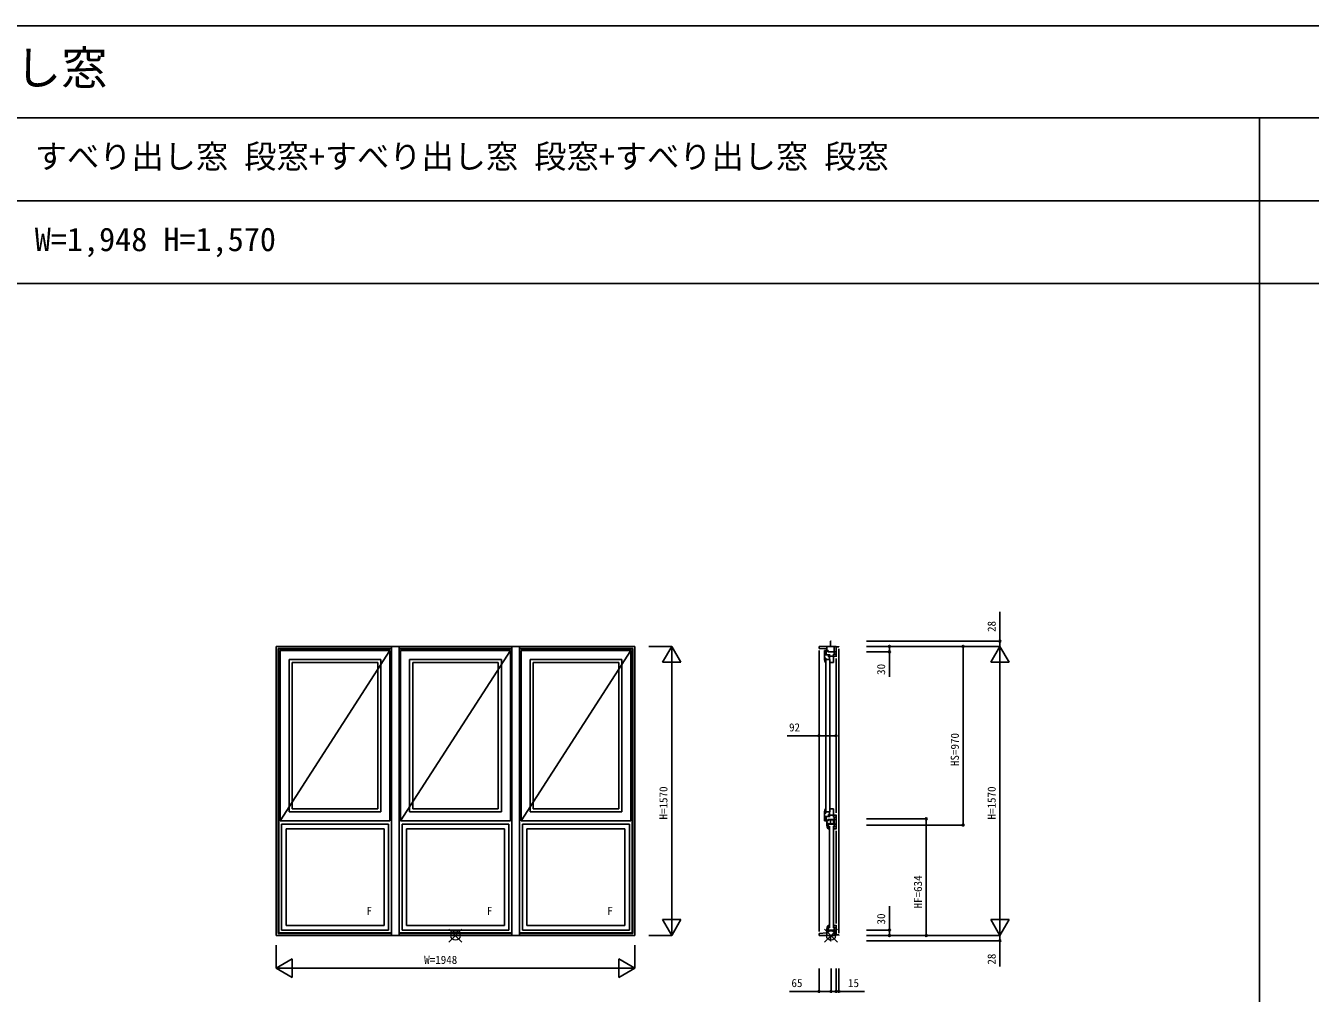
# Model space of a CAD drawing. Units: millimetres, scale not verified. Extents: x -13750 to 13750, y -10000 to 10000.
# Drawn here: x -6949 to 25, y 4747 to 10000 of the extents above; entities that cross this region are included whole.
import ezdxf
from ezdxf.enums import TextEntityAlignment as Align

# ---------------------------------------------------------------- set-up
doc = ezdxf.new("R2010")
doc.units = ezdxf.units.MM
doc.header["$LTSCALE"] = 50
for name, color, linetype in [('0-0_0', 7, 'Continuous'), ('0-1_YKK_A1', 4, 'Continuous'), ('0-3_YKK_C1', 4, 'Continuous'), ('0-4_YKK_F1', 7, 'Continuous'), ('0-6_YKK_N1', 2, 'Continuous')]:
    doc.layers.add(name, color=color, linetype=linetype)
doc.layers.add('0-5_YKK_IN', color=1, linetype='Continuous', lineweight=18)
doc.styles.add('ＭＳ ゴシック', font='')
doc.styles.get('ＭＳ ゴシック').set_extended_font_data('MS Gothic')

msp = doc.modelspace()

# ---------------------------------------------------------------- linework, layer by layer
at = {"layer": '0-1_YKK_A1'}
for p, q in [((-5590, 6630.55), (-3642, 6630.55)), ((-5590, 6630.55), (-5590, 5060.55)), ((-4964, 5060.55), (-4964, 6630.55)), ((-4922, 6630.55), (-4922, 5060.55)), ((-4310, 6630.55), (-4310, 5060.55)), ((-4268, 5060.55), (-4268, 6630.55)), ((-3642, 6630.55), (-3642, 5060.55)), ((-5578, 6618.55), (-4964, 6618.55)), ((-5578, 6618.55), (-5578, 5072.55)), ((-5575.8, 6616.35), (-4964, 6616.35)), ((-5575.8, 5074.75), (-5575.8, 6616.35)), ((-5568, 6608.55), (-5568, 5682.55)), ((-4972, 6608.55), (-5568, 6608.55)), ((-5568, 5682.55), (-4972, 6608.55)), ((-5519, 6559.55), (-5519, 5731.55)), ((-5021, 6559.55), (-5519, 6559.55)), ((-5021, 5731.55), (-5021, 6559.55)), ((-4972, 5682.55), (-4972, 6608.55)), ((-4922, 6618.55), (-4310, 6618.55)), ((-4922, 6616.35), (-4310, 6616.35)), ((-4318, 6608.55), (-4914, 6608.55)), ((-4914, 5682.55), (-4914, 6608.55)), ((-4914, 5682.55), (-4318, 6608.55)), ((-4367, 6559.55), (-4865, 6559.55)), ((-4865, 5731.55), (-4865, 6559.55)), ((-4367, 5731.55), (-4367, 6559.55)), ((-4318, 5682.55), (-4318, 6608.55)), ((-4268, 6618.55), (-3654, 6618.55)), ((-4268, 6616.35), (-3656.2, 6616.35)), ((-4260, 5682.55), (-4260, 6608.55)), ((-4260, 6608.55), (-3664, 6608.55)), ((-4260, 5682.55), (-3664, 6608.55)), ((-4211, 5731.55), (-4211, 6559.55)), ((-4211, 6559.55), (-3713, 6559.55)), ((-3713, 6559.55), (-3713, 5731.55)), ((-3664, 6608.55), (-3664, 5682.55)), ((-3656.2, 5074.75), (-3656.2, 6616.35)), ((-3654, 6618.55), (-3654, 5072.55)), ((-5502, 6542.55), (-5502, 5748.55)), ((-5502, 6542.55), (-5038, 6542.55)), ((-5038, 5748.55), (-5038, 6542.55)), ((-4848, 6542.55), (-4384, 6542.55)), ((-4848, 5748.55), (-4848, 6542.55)), ((-4384, 5748.55), (-4384, 6542.55)), ((-4194, 5748.55), (-4194, 6542.55)), ((-3730, 6542.55), (-4194, 6542.55)), ((-3730, 6542.55), (-3730, 5748.55)), ((-5021, 5731.55), (-5519, 5731.55)), ((-5038, 5748.55), (-5502, 5748.55)), ((-4367, 5731.55), (-4865, 5731.55)), ((-4384, 5748.55), (-4848, 5748.55)), ((-4211, 5731.55), (-3713, 5731.55)), ((-4194, 5748.55), (-3730, 5748.55)), ((-4972, 5682.55), (-5568, 5682.55)), ((-5560, 5664.55), (-5560, 5090.55)), ((-4980, 5664.55), (-5560, 5664.55)), ((-4980, 5664.55), (-4980, 5090.55)), ((-4318, 5682.55), (-4914, 5682.55)), ((-4326, 5664.55), (-4906, 5664.55)), ((-4906, 5664.55), (-4906, 5090.55)), ((-4326, 5664.55), (-4326, 5090.55)), ((-4260, 5682.55), (-3664, 5682.55)), ((-4252, 5664.55), (-3672, 5664.55)), ((-4252, 5664.55), (-4252, 5090.55)), ((-3672, 5664.55), (-3672, 5090.55)), ((-5536, 5640.55), (-5536, 5114.55)), ((-5004, 5640.55), (-5536, 5640.55)), ((-5004, 5640.55), (-5004, 5114.55)), ((-4350, 5640.55), (-4882, 5640.55)), ((-4882, 5640.55), (-4882, 5114.55)), ((-4350, 5640.55), (-4350, 5114.55)), ((-4228, 5640.55), (-3696, 5640.55)), ((-4228, 5640.55), (-4228, 5114.55)), ((-3696, 5640.55), (-3696, 5114.55)), ((-5536, 5114.55), (-5004, 5114.55)), ((-4882, 5114.55), (-4350, 5114.55)), ((-3696, 5114.55), (-4228, 5114.55)), ((-5590, 5060.55), (-3642, 5060.55)), ((-5578, 5072.55), (-4964, 5072.55)), ((-5575.8, 5074.75), (-4964, 5074.75)), ((-5560, 5090.55), (-4980, 5090.55)), ((-4922, 5074.75), (-4310, 5074.75)), ((-4922, 5072.55), (-4310, 5072.55)), ((-4906, 5090.55), (-4326, 5090.55)), ((-4268, 5074.75), (-3656.2, 5074.75)), ((-4268, 5072.55), (-3654, 5072.55)), ((-3672, 5090.55), (-4252, 5090.55))]:
    msp.add_line(p, q, dxfattribs=at)
at = {"layer": '0-3_YKK_C1'}
for p, q in [((-2550, 6630.55), (-2642, 6630.55)), ((-2642, 6630.55), (-2642, 6618.55)), ((-2600, 6600.55), (-2600, 6630.55)), ((-2579.5, 6658.55), (-2579.5, 6630.55)), ((-2577, 6658.55), (-2579.5, 6658.55)), ((-2560, 6584.35), (-2560, 6630.55)), ((-2550, 6574.55), (-2550, 6630.55)), ((-2535, 6627.55), (-2550, 6627.55)), ((-2535, 6630.55), (-2535, 6627.55)), ((-2642, 6618.55), (-2600, 6616.35)), ((-2642, 6608.55), (-2642, 5082.55)), ((-2602.13, 6608.55), (-2612, 6608.55)), ((-2581, 6584.55), (-2612, 6584.55)), ((-2612, 6566.35), (-2604.8, 6566.35)), ((-2611.8, 6559.55), (-2611.8, 6558.55)), ((-2611.8, 6558.85), (-2607.15, 6558.85)), ((-2607.5, 6562.05), (-2605.7, 6564.35)), ((-2607.5, 6559.35), (-2607.5, 6562.05)), ((-2606.8, 6558.35), (-2607.5, 6559.35)), ((-2605.7, 6564.35), (-2605.3, 6564.55)), ((-2605.3, 6564.55), (-2604.8, 6565.05)), ((-2604.8, 6565.05), (-2604.8, 6566.05)), ((-2603, 6608.55), (-2603, 6584.55)), ((-2602, 6608.63), (-2602.13, 6608.55)), ((-2599.1, 6605.21), (-2602, 6608.63)), ((-2592.8, 6607.35), (-2600, 6607.35)), ((-2594, 6600.55), (-2592.8, 6607.35)), ((-2550, 6600.55), (-2594, 6600.55)), ((-2590.6, 6584.55), (-2590.6, 6573.55)), ((-2590.6, 6573.55), (-2585.8, 6573.55)), ((-2585.8, 6584.55), (-2585.8, 6559.55)), ((-2585.8, 6577.85), (-2564, 6577.85)), ((-2583, 6559.55), (-2583, 6542.55)), ((-2568, 6584.55), (-2564, 6584.55)), ((-2564, 6584.55), (-2564, 6542.55)), ((-2560, 6587.95), (-2550, 6587.95)), ((-2560, 6580.85), (-2560, 6576.55)), ((-2560, 6576.55), (-2550, 6576.55)), ((-2550, 6564.55), (-2550, 5726.55)), ((-2535, 6617.55), (-2535, 5073.55)), ((-2606, 6555.55), (-2606, 5735.55)), ((-2584, 6555.55), (-2584, 5735.55)), ((-2564, 6542.55), (-2584, 6542.55)), ((-2612, 5724.75), (-2604.8, 5724.75)), ((-2611.8, 5731.55), (-2611.8, 5732.55)), ((-2611.8, 5732.25), (-2607.15, 5732.25)), ((-2606.8, 5732.75), (-2607.5, 5731.75)), ((-2607.5, 5731.75), (-2607.5, 5729.05)), ((-2607.5, 5729.05), (-2605.7, 5726.75)), ((-2605.7, 5726.75), (-2605.3, 5726.55)), ((-2605.3, 5726.55), (-2604.8, 5726.05)), ((-2604.8, 5726.05), (-2604.8, 5725.05)), ((-2585.8, 5706.55), (-2585.8, 5731.55)), ((-2564, 5748.55), (-2584, 5748.55)), ((-2583, 5731.55), (-2583, 5748.55)), ((-2564, 5706.55), (-2564, 5748.55)), ((-2581, 5706.55), (-2612, 5706.55)), ((-2602.13, 5682.55), (-2612, 5682.55)), ((-2603, 5682.55), (-2603, 5706.55)), ((-2602, 5682.47), (-2602.13, 5682.55)), ((-2599.1, 5685.89), (-2602, 5682.47)), ((-2600, 5690.55), (-2600, 5664.55)), ((-2592.8, 5683.75), (-2600, 5683.75)), ((-2592.8, 5671.35), (-2600, 5671.35)), ((-2599.5, 5663.55), (-2599.5, 5664.55)), ((-2592.5, 5663.85), (-2599.5, 5663.85)), ((-2594.5, 5671.05), (-2597.59, 5667.05)), ((-2597.59, 5667.05), (-2597.4, 5665.65)), ((-2597.4, 5665.65), (-2597.2, 5665.25)), ((-2597.2, 5665.25), (-2597.2, 5663.85)), ((-2593, 5671.05), (-2594.5, 5671.05)), ((-2550, 5690.55), (-2594.01, 5690.55)), ((-2594.01, 5664.55), (-2592.8, 5671.35)), ((-2550, 5664.55), (-2594.01, 5664.55)), ((-2594, 5690.55), (-2592.8, 5683.75)), ((-2560.5, 5688.75), (-2591, 5688.75)), ((-2560.5, 5667.35), (-2591, 5667.35)), ((-2590.6, 5717.55), (-2585.8, 5717.55)), ((-2590.6, 5706.55), (-2590.6, 5717.55)), ((-2585.8, 5713.25), (-2564, 5713.25)), ((-2585, 5101.55), (-2585, 5653.55)), ((-2579.3, 5688.75), (-2579.3, 5667.35)), ((-2568, 5706.55), (-2564, 5706.55)), ((-2563, 5653.55), (-2563, 5101.55)), ((-2562.8, 5688.75), (-2562.8, 5667.35)), ((-2560, 5714.55), (-2550, 5714.55)), ((-2560, 5710.25), (-2560, 5714.55)), ((-2560, 5706.75), (-2560, 5648.35)), ((-2560, 5703.15), (-2550, 5703.15)), ((-2550, 5651.95), (-2560, 5651.95)), ((-2550, 5716.55), (-2550, 5638.55)), ((-2588, 5640.55), (-2593.3, 5640.55)), ((-2588, 5645.85), (-2588, 5640.55)), ((-2587.5, 5645.85), (-2588, 5645.85)), ((-2585, 5640.55), (-2588, 5640.55)), ((-2584.4, 5643.77), (-2587.5, 5645.85)), ((-2560, 5644.85), (-2560, 5640.55)), ((-2550, 5640.55), (-2560, 5640.55)), ((-2550, 5126.55), (-2550, 5628.55)), ((-2599.5, 5091.55), (-2599.5, 5090.55)), ((-2588, 5114.55), (-2593.3, 5114.55)), ((-2588, 5109.25), (-2588, 5114.55)), ((-2585, 5114.55), (-2588, 5114.55)), ((-2587.5, 5109.25), (-2588, 5109.25)), ((-2584.4, 5111.34), (-2587.5, 5109.25)), ((-2560, 5114.55), (-2550, 5114.55)), ((-2560, 5110.25), (-2560, 5114.55)), ((-2560, 5106.75), (-2560, 5060.55)), ((-2560, 5103.15), (-2550, 5103.15)), ((-2550, 5116.55), (-2550, 5060.55)), ((-2642, 5072.55), (-2600, 5074.75)), ((-2642, 5072.55), (-2642, 5060.55)), ((-2550, 5060.55), (-2642, 5060.55)), ((-2600, 5090.55), (-2600, 5060.55)), ((-2592.8, 5083.75), (-2600, 5083.75)), ((-2592.5, 5091.25), (-2599.5, 5091.25)), ((-2597.59, 5088.05), (-2597.4, 5089.45)), ((-2594.5, 5084.05), (-2597.59, 5088.05)), ((-2597.4, 5089.45), (-2597.2, 5089.85)), ((-2597.2, 5089.85), (-2597.2, 5091.25)), ((-2593, 5084.05), (-2594.5, 5084.05)), ((-2594.01, 5090.55), (-2592.8, 5083.75)), ((-2550, 5090.55), (-2594, 5090.55)), ((-2579.5, 5032.55), (-2579.5, 5060.55)), ((-2577, 5032.55), (-2579.5, 5032.55)), ((-2535, 5063.55), (-2550, 5063.55)), ((-2535, 5063.55), (-2535, 5060.55))]:
    msp.add_line(p, q, dxfattribs=at)
for points in [[(-2612, 6608.55), (-2612, 6559.55), (-2609.4, 6559.55)], [(-2608.9, 6542.55), (-2606.8, 6542.55), (-2606.8, 6558.35)], [(-2604.8, 6566.35), (-2606, 6559.55), (-2583, 6559.55)], [(-2612, 5682.55), (-2612, 5731.55), (-2609.4, 5731.55)], [(-2608.9, 5748.55), (-2606.8, 5748.55), (-2606.8, 5732.75)], [(-2604.8, 5724.75), (-2606, 5731.55), (-2583, 5731.55)]]:
    msp.add_lwpolyline(points, dxfattribs=at)
for centre, radius, start, end in [((-2565.77, 6558.63), 46.03, 180.09919, 200.44747), ((-2565.77, 5732.47), 46.03, 159.55253, 179.90081), ((-2553.46, 5663.63), 46.04, 180.09235, 210.08035), ((-2553.45, 5663.56), 39.05, 179.56287, 207.77974), ((-2553.46, 5091.48), 46.04, 149.91965, 179.90765), ((-2553.45, 5091.55), 39.05, 152.22026, 180.43713)]:
    msp.add_arc(centre, radius, start, end, dxfattribs=at)
at = {"layer": '0-4_YKK_F1'}
for p, q in [((-13750, 10000), (13750, 10000)), ((-13750, 9500), (13250, 9500)), ((-250, -10000), (-250, 9500)), ((-13750, 9050), (13250, 9050)), ((-13750, 8600), (13250, 8600))]:
    msp.add_line(p, q, dxfattribs=at)
at = {"layer": '0-5_YKK_IN'}
for p, q in [((-4580.64, 5095.91), (-4651.36, 5025.2)), ((-4580.64, 5025.2), (-4651.36, 5095.91)), ((-2541.64, 5025.2), (-2612.36, 5095.91)), ((-2541.64, 5095.91), (-2612.36, 5025.2))]:
    msp.add_line(p, q, dxfattribs=at)
for centre in [(-4616, 5060.55), (-2577, 5060.55)]:
    msp.add_circle(centre, 25, dxfattribs=at)
at = {"layer": '0-6_YKK_N1'}
for p, q in [((-3567, 6630.55), (-3442, 6630.55)), ((-3442, 6630.55), (-3492, 6543.95)), ((-3442, 5060.55), (-3442, 6630.55)), ((-3442, 6630.55), (-3392, 6543.95)), ((-2385, 6658.55), (-1660, 6658.55)), ((-2385, 6630.55), (-1660, 6630.55)), ((-1660, 6630.55), (-1710, 6543.95)), ((-1660, 5060.55), (-1660, 6630.55)), ((-1660, 6630.55), (-1610, 6543.95)), ((-2385, 6600.55), (-2260, 6600.55)), ((-3492, 6543.95), (-3392, 6543.95)), ((-1710, 6543.95), (-1610, 6543.95)), ((-2642, 6020.55), (-2642, 6145.55)), ((-2550, 6020.55), (-2550, 6145.55)), ((-3442, 5060.55), (-3492, 5147.16)), ((-3392, 5147.16), (-3492, 5147.16)), ((-3442, 5060.55), (-3392, 5147.16)), ((-1660, 5060.55), (-1710, 5147.16)), ((-1610, 5147.16), (-1710, 5147.16)), ((-1660, 5060.55), (-1610, 5147.16)), ((-3567, 5060.55), (-3442, 5060.55)), ((-2385, 5090.55), (-2260, 5090.55)), ((-2385, 5060.55), (-1660, 5060.55)), ((-2385, 5032.55), (-1660, 5032.55)), ((-5590, 5008.45), (-5590, 4883.45)), ((-3642, 5008.45), (-3642, 4883.45)), ((-5590, 4883.45), (-5503.4, 4933.45)), ((-5590, 4883.45), (-3642, 4883.45)), ((-5590, 4883.45), (-5503.4, 4833.45)), ((-5503.4, 4833.45), (-5503.4, 4933.45)), ((-3642, 4883.45), (-3728.6, 4933.45)), ((-3728.6, 4933.45), (-3728.6, 4833.45)), ((-3642, 4883.45), (-3728.6, 4833.45)), ((-2642, 4882.55), (-2642, 4757.55)), ((-2577, 4882.55), (-2577, 4757.55)), ((-2550, 4757.55), (-2535, 4757.55))]:
    msp.add_line(p, q, dxfattribs=at)
for points in [[(-1660, 6630.55), (-1660, 6658.55), (-1660, 6818.55)], [(-2385, 5660.55), (-1860, 5660.55), (-1860, 6630.55)], [(-2260, 6630.55), (-2260, 6600.55), (-2260, 6465.55)], [(-2550, 6145.55), (-2642, 6145.55), (-2815, 6145.55)], [(-2385, 5694.55), (-2060, 5694.55), (-2060, 5060.55)], [(-2260, 5060.55), (-2260, 5090.55), (-2260, 5220.55)], [(-1660, 5060.55), (-1660, 5032.55), (-1660, 4892.55)], [(-2550, 4882.55), (-2550, 4757.55), (-2577, 4757.55)], [(-2535, 4882.55), (-2535, 4757.55), (-2395, 4757.55)], [(-2577, 4757.55), (-2642, 4757.55), (-2802, 4757.55)]]:
    msp.add_lwpolyline(points, dxfattribs=at)
for centre in [(-2260, 6630.55), (-1860, 6630.55), (-1660, 6658.55), (-2260, 6600.55), (-2642, 6145.55), (-2550, 6145.55), (-2060, 5694.55), (-1860, 5660.55), (-2260, 5090.55), (-2260, 5060.55), (-2060, 5060.55), (-1660, 5032.55), (-2642, 4757.55), (-2577, 4757.55), (-2550, 4757.55), (-2535, 4757.55)]:
    msp.add_circle(centre, 5, dxfattribs=at)

# ---------------------------------------------------------------- texts
at = {"layer": '0-0_0', "style": 'ＭＳ ゴシック'}
for s, height, p in [('APW330_RD13 在来 APW330 連段窓 アングル無 すべり出し窓', 183.3, (-13250, 9625)), ('すべり出し窓 段窓+すべり出し窓 段窓+すべり出し窓 段窓', 128.3, (-6900, 9187.5)), ('W=1,948 H=1,570', 128.3, (-6900, 8737.5))]:
    msp.add_text(s, height=height, dxfattribs=at).set_placement(p, align=Align.BOTTOM_LEFT)
at = {"layer": '0-1_YKK_A1', "style": 'ＭＳ ゴシック'}
for p in [(-5099.6, 5159), (-4445.6, 5159), (-3791.6, 5159)]:
    msp.add_text('F', height=43.99, dxfattribs=at).set_placement(p, align=Align.BOTTOM_LEFT)
at = {"layer": '0-6_YKK_N1', "style": 'ＭＳ ゴシック'}
for s, p in [('28', (-1670, 6708.55)), ('30', (-2270, 6475.55)), ('HS=970', (-1870, 5980.55)), ('H=1570', (-3452, 5690.55)), ('H=1570', (-1670, 5690.55)), ('HF=634', (-2070, 5207.55)), ('30', (-2270, 5120.55)), ('28', (-1670, 4902.55))]:
    msp.add_text(s, height=43.99, rotation=90, dxfattribs=at).set_placement(p, align=Align.BOTTOM_LEFT)
for s, p in [('92', (-2805, 6155.55)), ('W=1948', (-4786, 4893.45)), ('65', (-2792, 4767.55)), ('15', (-2485, 4767.55))]:
    msp.add_text(s, height=43.99, dxfattribs=at).set_placement(p, align=Align.BOTTOM_LEFT)

doc.saveas('drawing.dxf')
